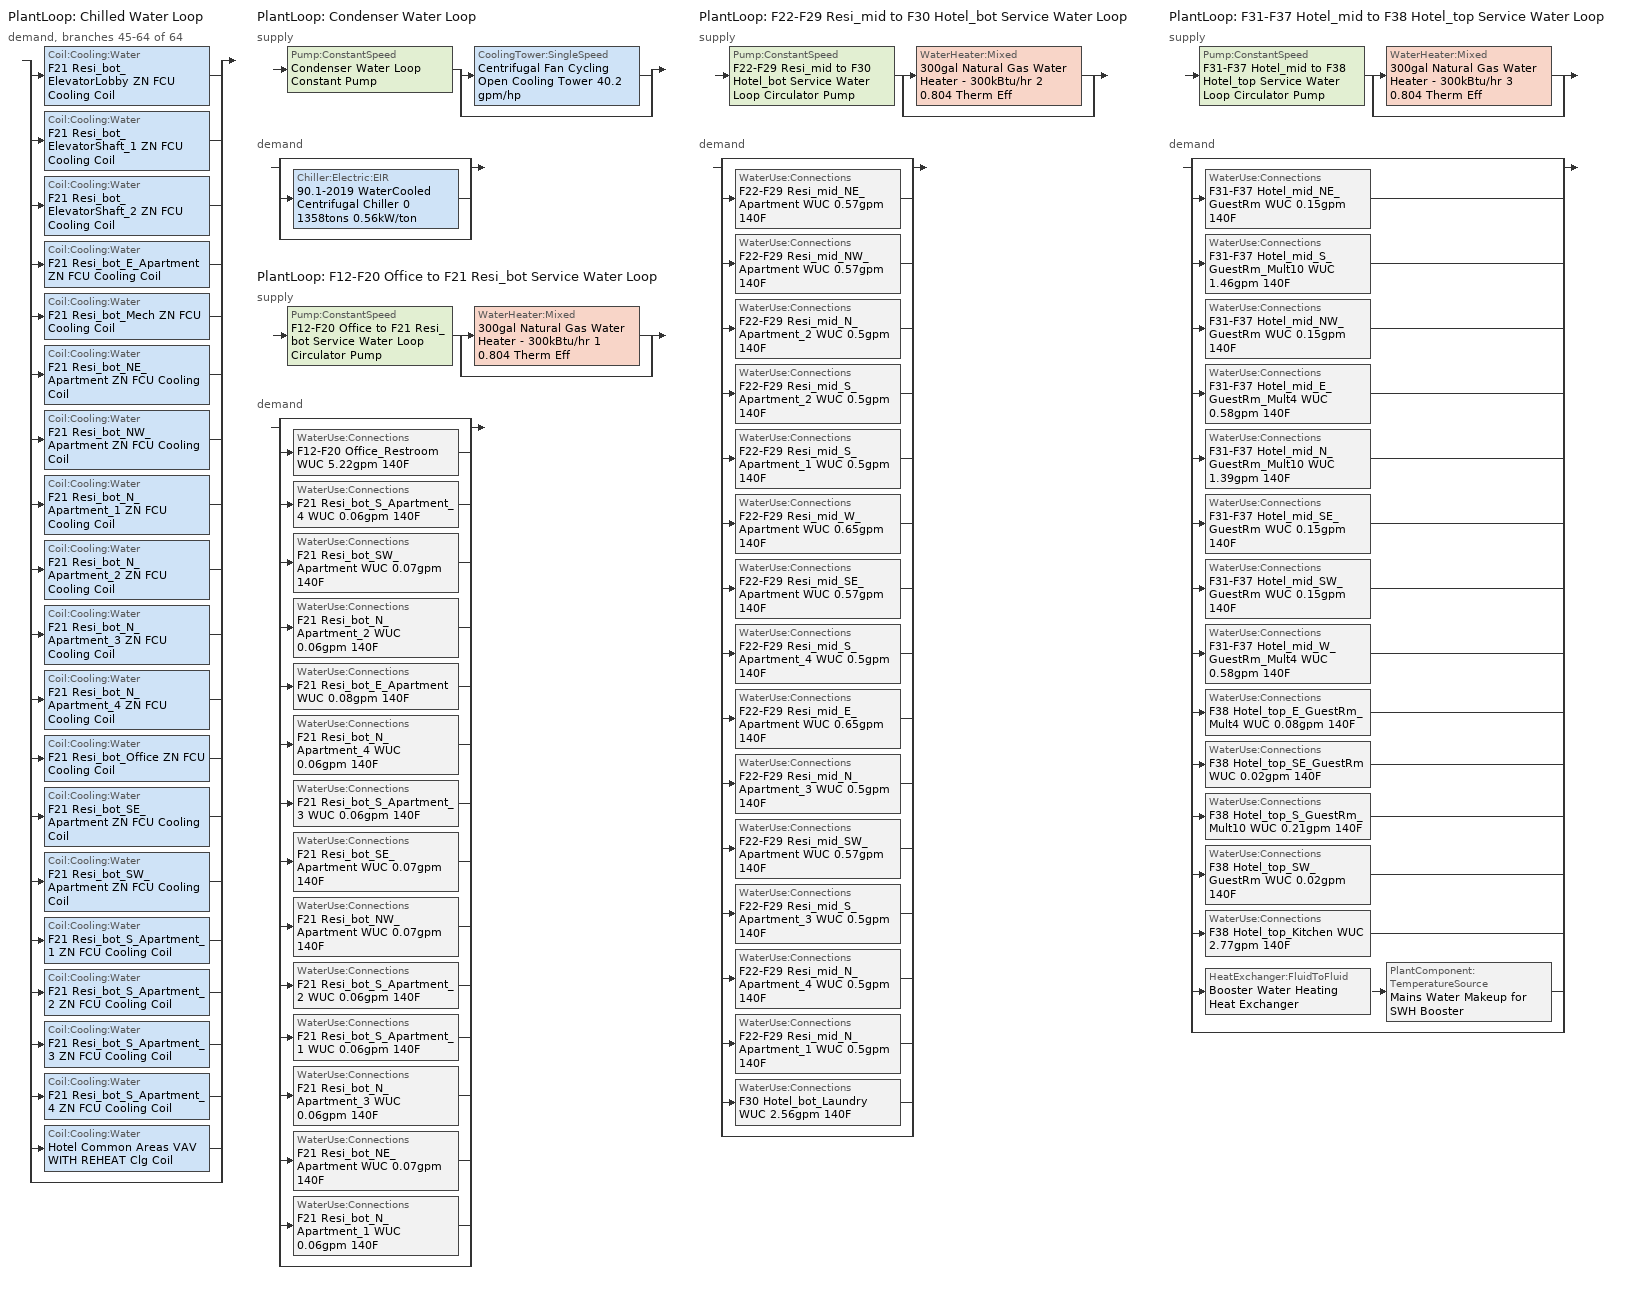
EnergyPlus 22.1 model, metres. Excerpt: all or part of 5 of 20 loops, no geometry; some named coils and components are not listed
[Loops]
PlantLoop 'Chilled Water Loop'
 demand, branches 45-64 of 64: split
  | Coil:Cooling:Water 'F21 Resi_bot_ElevatorLobby ZN FCU Cooling Coil'
  | Coil:Cooling:Water 'F21 Resi_bot_ElevatorShaft_1 ZN FCU Cooling Coil'
  | Coil:Cooling:Water 'F21 Resi_bot_ElevatorShaft_2 ZN FCU Cooling Coil'
  | Coil:Cooling:Water 'F21 Resi_bot_E_Apartment ZN FCU Cooling Coil'
  | Coil:Cooling:Water 'F21 Resi_bot_Mech ZN FCU Cooling Coil'
  | Coil:Cooling:Water 'F21 Resi_bot_NE_Apartment ZN FCU Cooling Coil'
  | Coil:Cooling:Water 'F21 Resi_bot_NW_Apartment ZN FCU Cooling Coil'
  | Coil:Cooling:Water 'F21 Resi_bot_N_Apartment_1 ZN FCU Cooling Coil'
  | Coil:Cooling:Water 'F21 Resi_bot_N_Apartment_2 ZN FCU Cooling Coil'
  | Coil:Cooling:Water 'F21 Resi_bot_N_Apartment_3 ZN FCU Cooling Coil'
  | Coil:Cooling:Water 'F21 Resi_bot_N_Apartment_4 ZN FCU Cooling Coil'
  | Coil:Cooling:Water 'F21 Resi_bot_Office ZN FCU Cooling Coil'
  | Coil:Cooling:Water 'F21 Resi_bot_SE_Apartment ZN FCU Cooling Coil'
  | Coil:Cooling:Water 'F21 Resi_bot_SW_Apartment ZN FCU Cooling Coil'
  | Coil:Cooling:Water 'F21 Resi_bot_S_Apartment_1 ZN FCU Cooling Coil'
  | Coil:Cooling:Water 'F21 Resi_bot_S_Apartment_2 ZN FCU Cooling Coil'
  | Coil:Cooling:Water 'F21 Resi_bot_S_Apartment_3 ZN FCU Cooling Coil'
  | Coil:Cooling:Water 'F21 Resi_bot_S_Apartment_4 ZN FCU Cooling Coil'
  | Coil:Cooling:Water 'Hotel Common Areas VAV WITH REHEAT Clg Coil'
  | bypass
PlantLoop 'Condenser Water Loop'
 supply: Pump:ConstantSpeed 'Condenser Water Loop Constant Pump' > split
  | CoolingTower:SingleSpeed 'Centrifugal Fan Cycling Open Cooling Tower 40.2 gpm/hp'
  | bypass
 demand: split
  | bypass
  | Chiller:Electric:EIR '90.1-2019 WaterCooled  Centrifugal Chiller 0 1358tons 0.56kW/ton'
  | bypass
PlantLoop 'F12-F20 Office to F21 Resi_bot Service Water Loop'
 supply: Pump:ConstantSpeed 'F12-F20 Office to F21 Resi_bot Service Water Loop Circulator Pump' > split
  | WaterHeater:Mixed '300gal Natural Gas Water Heater - 300kBtu/hr 1 0.804 Therm Eff'
  | bypass
 demand: split
  | bypass
  | WaterUse:Connections 'F12-F20 Office_Restroom WUC 5.22gpm 140F'
  | WaterUse:Connections 'F21 Resi_bot_S_Apartment_4 WUC 0.06gpm 140F'
  | WaterUse:Connections 'F21 Resi_bot_SW_Apartment WUC 0.07gpm 140F'
  | WaterUse:Connections 'F21 Resi_bot_N_Apartment_2 WUC 0.06gpm 140F'
  | WaterUse:Connections 'F21 Resi_bot_E_Apartment WUC 0.08gpm 140F'
  | WaterUse:Connections 'F21 Resi_bot_N_Apartment_4 WUC 0.06gpm 140F'
  | WaterUse:Connections 'F21 Resi_bot_S_Apartment_3 WUC 0.06gpm 140F'
  | WaterUse:Connections 'F21 Resi_bot_SE_Apartment WUC 0.07gpm 140F'
  | WaterUse:Connections 'F21 Resi_bot_NW_Apartment WUC 0.07gpm 140F'
  | WaterUse:Connections 'F21 Resi_bot_S_Apartment_2 WUC 0.06gpm 140F'
  | WaterUse:Connections 'F21 Resi_bot_S_Apartment_1 WUC 0.06gpm 140F'
  | WaterUse:Connections 'F21 Resi_bot_N_Apartment_3 WUC 0.06gpm 140F'
  | WaterUse:Connections 'F21 Resi_bot_NE_Apartment WUC 0.07gpm 140F'
  | WaterUse:Connections 'F21 Resi_bot_N_Apartment_1 WUC 0.06gpm 140F'
  | bypass
PlantLoop 'F22-F29 Resi_mid to F30 Hotel_bot Service Water Loop'
 supply: Pump:ConstantSpeed 'F22-F29 Resi_mid to F30 Hotel_bot Service Water Loop Circulator Pump' > split
  | WaterHeater:Mixed '300gal Natural Gas Water Heater - 300kBtu/hr 2 0.804 Therm Eff'
  | bypass
 demand: split
  | bypass
  | WaterUse:Connections 'F22-F29 Resi_mid_NE_Apartment WUC 0.57gpm 140F'
  | WaterUse:Connections 'F22-F29 Resi_mid_NW_Apartment WUC 0.57gpm 140F'
  | WaterUse:Connections 'F22-F29 Resi_mid_N_Apartment_2 WUC 0.5gpm 140F'
  | WaterUse:Connections 'F22-F29 Resi_mid_S_Apartment_2 WUC 0.5gpm 140F'
  | WaterUse:Connections 'F22-F29 Resi_mid_S_Apartment_1 WUC 0.5gpm 140F'
  | WaterUse:Connections 'F22-F29 Resi_mid_W_Apartment WUC 0.65gpm 140F'
  | WaterUse:Connections 'F22-F29 Resi_mid_SE_Apartment WUC 0.57gpm 140F'
  | WaterUse:Connections 'F22-F29 Resi_mid_S_Apartment_4 WUC 0.5gpm 140F'
  | WaterUse:Connections 'F22-F29 Resi_mid_E_Apartment WUC 0.65gpm 140F'
  | WaterUse:Connections 'F22-F29 Resi_mid_N_Apartment_3 WUC 0.5gpm 140F'
  | WaterUse:Connections 'F22-F29 Resi_mid_SW_Apartment WUC 0.57gpm 140F'
  | WaterUse:Connections 'F22-F29 Resi_mid_S_Apartment_3 WUC 0.5gpm 140F'
  | WaterUse:Connections 'F22-F29 Resi_mid_N_Apartment_4 WUC 0.5gpm 140F'
  | WaterUse:Connections 'F22-F29 Resi_mid_N_Apartment_1 WUC 0.5gpm 140F'
  | WaterUse:Connections 'F30 Hotel_bot_Laundry WUC 2.56gpm 140F'
  | bypass
PlantLoop 'F31-F37 Hotel_mid to F38 Hotel_top Service Water Loop'
 supply: Pump:ConstantSpeed 'F31-F37 Hotel_mid to F38 Hotel_top Service Water Loop Circulator Pump' > split
  | WaterHeater:Mixed '300gal Natural Gas Water Heater - 300kBtu/hr 3 0.804 Therm Eff'
  | bypass
 demand: split
  | bypass
  | WaterUse:Connections 'F31-F37 Hotel_mid_NE_GuestRm WUC 0.15gpm 140F'
  | WaterUse:Connections 'F31-F37 Hotel_mid_S_GuestRm_Mult10 WUC 1.46gpm 140F'
  | WaterUse:Connections 'F31-F37 Hotel_mid_NW_GuestRm WUC 0.15gpm 140F'
  | WaterUse:Connections 'F31-F37 Hotel_mid_E_GuestRm_Mult4 WUC 0.58gpm 140F'
  | WaterUse:Connections 'F31-F37 Hotel_mid_N_GuestRm_Mult10 WUC 1.39gpm 140F'
  | WaterUse:Connections 'F31-F37 Hotel_mid_SE_GuestRm WUC 0.15gpm 140F'
  | WaterUse:Connections 'F31-F37 Hotel_mid_SW_GuestRm WUC 0.15gpm 140F'
  | WaterUse:Connections 'F31-F37 Hotel_mid_W_GuestRm_Mult4 WUC 0.58gpm 140F'
  | WaterUse:Connections 'F38 Hotel_top_E_GuestRm_Mult4 WUC 0.08gpm 140F'
  | WaterUse:Connections 'F38 Hotel_top_SE_GuestRm WUC 0.02gpm 140F'
  | WaterUse:Connections 'F38 Hotel_top_S_GuestRm_Mult10 WUC 0.21gpm 140F'
  | WaterUse:Connections 'F38 Hotel_top_SW_GuestRm WUC 0.02gpm 140F'
  | WaterUse:Connections 'F38 Hotel_top_Kitchen WUC 2.77gpm 140F'
  | HeatExchanger:FluidToFluid 'Booster Water Heating Heat Exchanger' > PlantComponent:TemperatureSource 'Mains Water Makeup for SWH Booster'
  | bypass
[Fan:OnOff] Availability Schedule=Always On Discrete; Pressure Rise {Pa}=270.9; Maximum Flow Rate {m3/s}=Autosize; Motor In Airstream Fraction=1
Name | Fan Total Efficiency | Motor Efficiency | Fan Power Ratio Function of Speed Ratio Curve | Fan Efficiency Ratio Function of Speed Ratio Curve
F21 Resi_bot_ElevatorLobby ZN Fan Coil fan | 0.455889 | 0.828889 | Fan On Off Power Curve 35 | Fan On Off Efficiency Curve 35
F21 Resi_bot_ElevatorShaft_1 ZN Fan Coil fan | 0.4675 | 0.85 | Fan On Off Power Curve 36 | Fan On Off Efficiency Curve 36
F21 Resi_bot_ElevatorShaft_2 ZN Fan Coil fan | 0.4675 | 0.85 | Fan On Off Power Curve 37 | Fan On Off Efficiency Curve 37
F21 Resi_bot_E_Apartment ZN Fan Coil fan | 0.455889 | 0.828889 | Fan On Off Power Curve 38 | Fan On Off Efficiency Curve 38
F21 Resi_bot_Mech ZN Fan Coil fan | 0.455889 | 0.828889 | Fan On Off Power Curve 39 | Fan On Off Efficiency Curve 39
F21 Resi_bot_NE_Apartment ZN Fan Coil fan | 0.455889 | 0.828889 | Fan On Off Power Curve 40 | Fan On Off Efficiency Curve 40
F21 Resi_bot_NW_Apartment ZN Fan Coil fan | 0.455889 | 0.828889 | Fan On Off Power Curve 41 | Fan On Off Efficiency Curve 41
F21 Resi_bot_N_Apartment_1 ZN Fan Coil fan | 0.455889 | 0.828889 | Fan On Off Power Curve 42 | Fan On Off Efficiency Curve 42
F21 Resi_bot_N_Apartment_2 ZN Fan Coil fan | 0.455889 | 0.828889 | Fan On Off Power Curve 43 | Fan On Off Efficiency Curve 43
F21 Resi_bot_N_Apartment_3 ZN Fan Coil fan | 0.455889 | 0.828889 | Fan On Off Power Curve 44 | Fan On Off Efficiency Curve 44
F21 Resi_bot_N_Apartment_4 ZN Fan Coil fan | 0.455889 | 0.828889 | Fan On Off Power Curve 45 | Fan On Off Efficiency Curve 45
F21 Resi_bot_Office ZN Fan Coil fan | 0.455889 | 0.828889 | Fan On Off Power Curve 46 | Fan On Off Efficiency Curve 46
F21 Resi_bot_SE_Apartment ZN Fan Coil fan | 0.455889 | 0.828889 | Fan On Off Power Curve 47 | Fan On Off Efficiency Curve 47
F21 Resi_bot_SW_Apartment ZN Fan Coil fan | 0.455889 | 0.828889 | Fan On Off Power Curve 48 | Fan On Off Efficiency Curve 48
F21 Resi_bot_S_Apartment_1 ZN Fan Coil fan | 0.455889 | 0.828889 | Fan On Off Power Curve 49 | Fan On Off Efficiency Curve 49
F21 Resi_bot_S_Apartment_2 ZN Fan Coil fan | 0.455889 | 0.828889 | Fan On Off Power Curve 50 | Fan On Off Efficiency Curve 50
F21 Resi_bot_S_Apartment_3 ZN Fan Coil fan | 0.455889 | 0.828889 | Fan On Off Power Curve 51 | Fan On Off Efficiency Curve 51
F21 Resi_bot_S_Apartment_4 ZN Fan Coil fan | 0.455889 | 0.828889 | Fan On Off Power Curve 52 | Fan On Off Efficiency Curve 52
[Coil:Cooling:Water] Availability Schedule=Always On Discrete; Design Water Flow Rate {m3/s}=Autosize; Design Air Flow Rate {m3/s}=Autosize; Design Inlet Water Temperature {C}=Autosize; Design Inlet Air Temperature {C}=Autosize; Design Outlet Air Temperature {C}=Autosize; Design Inlet Air Humidity Ratio {kgWater/kgDryAir}=Autosize; Design Outlet Air Humidity Ratio {kgWater/kgDryAir}=Autosize; Type of Analysis=SimpleAnalysis; Heat Exchanger Configuration=CrossFlow
F21 Resi_bot_ElevatorLobby ZN FCU Cooling Coil; F21 Resi_bot_ElevatorShaft_1 ZN FCU Cooling Coil; F21 Resi_bot_ElevatorShaft_2 ZN FCU Cooling Coil; F21 Resi_bot_E_Apartment ZN FCU Cooling Coil; F21 Resi_bot_Mech ZN FCU Cooling Coil; F21 Resi_bot_NE_Apartment ZN FCU Cooling Coil; F21 Resi_bot_NW_Apartment ZN FCU Cooling Coil; F21 Resi_bot_N_Apartment_1 ZN FCU Cooling Coil; F21 Resi_bot_N_Apartment_2 ZN FCU Cooling Coil; F21 Resi_bot_N_Apartment_3 ZN FCU Cooling Coil; F21 Resi_bot_N_Apartment_4 ZN FCU Cooling Coil; F21 Resi_bot_Office ZN FCU Cooling Coil; F21 Resi_bot_SE_Apartment ZN FCU Cooling Coil; F21 Resi_bot_SW_Apartment ZN FCU Cooling Coil; F21 Resi_bot_S_Apartment_1 ZN FCU Cooling Coil; F21 Resi_bot_S_Apartment_2 ZN FCU Cooling Coil; F21 Resi_bot_S_Apartment_3 ZN FCU Cooling Coil; F21 Resi_bot_S_Apartment_4 ZN FCU Cooling Coil
[ZoneHVAC:FourPipeFanCoil] Availability Schedule=Always On Discrete; Capacity Control Method=CyclingFan; Maximum Supply Air Flow Rate {m3/s}=Autosize; Maximum Outdoor Air Flow Rate {m3/s}=0; Maximum Cold Water Flow Rate {m3/s}=Autosize; Maximum Hot Water Flow Rate {m3/s}=Autosize; Minimum Supply Air Temperature in Cooling Mode {C}=Autosize; Maximum Supply Air Temperature in Heating Mode {C}=Autosize
Name | Supply Air Fan | Cooling Coil | Heating Coil
F21 Resi_bot_ElevatorLobby ZN FCU | F21 Resi_bot_ElevatorLobby ZN Fan Coil fan | F21 Resi_bot_ElevatorLobby ZN FCU Cooling Coil | F21 Resi_bot_ElevatorLobby ZN FCU Heating Coil
F21 Resi_bot_ElevatorShaft_1 ZN FCU | F21 Resi_bot_ElevatorShaft_1 ZN Fan Coil fan | F21 Resi_bot_ElevatorShaft_1 ZN FCU Cooling Coil | F21 Resi_bot_ElevatorShaft_1 ZN FCU Heating Coil
F21 Resi_bot_ElevatorShaft_2 ZN FCU | F21 Resi_bot_ElevatorShaft_2 ZN Fan Coil fan | F21 Resi_bot_ElevatorShaft_2 ZN FCU Cooling Coil | F21 Resi_bot_ElevatorShaft_2 ZN FCU Heating Coil
F21 Resi_bot_E_Apartment ZN FCU | F21 Resi_bot_E_Apartment ZN Fan Coil fan | F21 Resi_bot_E_Apartment ZN FCU Cooling Coil | F21 Resi_bot_E_Apartment ZN FCU Heating Coil
F21 Resi_bot_Mech ZN FCU | F21 Resi_bot_Mech ZN Fan Coil fan | F21 Resi_bot_Mech ZN FCU Cooling Coil | F21 Resi_bot_Mech ZN FCU Heating Coil
F21 Resi_bot_NE_Apartment ZN FCU | F21 Resi_bot_NE_Apartment ZN Fan Coil fan | F21 Resi_bot_NE_Apartment ZN FCU Cooling Coil | F21 Resi_bot_NE_Apartment ZN FCU Heating Coil
F21 Resi_bot_NW_Apartment ZN FCU | F21 Resi_bot_NW_Apartment ZN Fan Coil fan | F21 Resi_bot_NW_Apartment ZN FCU Cooling Coil | F21 Resi_bot_NW_Apartment ZN FCU Heating Coil
F21 Resi_bot_N_Apartment_1 ZN FCU | F21 Resi_bot_N_Apartment_1 ZN Fan Coil fan | F21 Resi_bot_N_Apartment_1 ZN FCU Cooling Coil | F21 Resi_bot_N_Apartment_1 ZN FCU Heating Coil
F21 Resi_bot_N_Apartment_2 ZN FCU | F21 Resi_bot_N_Apartment_2 ZN Fan Coil fan | F21 Resi_bot_N_Apartment_2 ZN FCU Cooling Coil | F21 Resi_bot_N_Apartment_2 ZN FCU Heating Coil
F21 Resi_bot_N_Apartment_3 ZN FCU | F21 Resi_bot_N_Apartment_3 ZN Fan Coil fan | F21 Resi_bot_N_Apartment_3 ZN FCU Cooling Coil | F21 Resi_bot_N_Apartment_3 ZN FCU Heating Coil
F21 Resi_bot_N_Apartment_4 ZN FCU | F21 Resi_bot_N_Apartment_4 ZN Fan Coil fan | F21 Resi_bot_N_Apartment_4 ZN FCU Cooling Coil | F21 Resi_bot_N_Apartment_4 ZN FCU Heating Coil
F21 Resi_bot_Office ZN FCU | F21 Resi_bot_Office ZN Fan Coil fan | F21 Resi_bot_Office ZN FCU Cooling Coil | F21 Resi_bot_Office ZN FCU Heating Coil
F21 Resi_bot_SE_Apartment ZN FCU | F21 Resi_bot_SE_Apartment ZN Fan Coil fan | F21 Resi_bot_SE_Apartment ZN FCU Cooling Coil | F21 Resi_bot_SE_Apartment ZN FCU Heating Coil
F21 Resi_bot_SW_Apartment ZN FCU | F21 Resi_bot_SW_Apartment ZN Fan Coil fan | F21 Resi_bot_SW_Apartment ZN FCU Cooling Coil | F21 Resi_bot_SW_Apartment ZN FCU Heating Coil
F21 Resi_bot_S_Apartment_1 ZN FCU | F21 Resi_bot_S_Apartment_1 ZN Fan Coil fan | F21 Resi_bot_S_Apartment_1 ZN FCU Cooling Coil | F21 Resi_bot_S_Apartment_1 ZN FCU Heating Coil
F21 Resi_bot_S_Apartment_2 ZN FCU | F21 Resi_bot_S_Apartment_2 ZN Fan Coil fan | F21 Resi_bot_S_Apartment_2 ZN FCU Cooling Coil | F21 Resi_bot_S_Apartment_2 ZN FCU Heating Coil
F21 Resi_bot_S_Apartment_3 ZN FCU | F21 Resi_bot_S_Apartment_3 ZN Fan Coil fan | F21 Resi_bot_S_Apartment_3 ZN FCU Cooling Coil | F21 Resi_bot_S_Apartment_3 ZN FCU Heating Coil
F21 Resi_bot_S_Apartment_4 ZN FCU | F21 Resi_bot_S_Apartment_4 ZN Fan Coil fan | F21 Resi_bot_S_Apartment_4 ZN FCU Cooling Coil | F21 Resi_bot_S_Apartment_4 ZN FCU Heating Coil
[SetpointManager:Scheduled] Control Variable=Temperature; Schedule=Service Water Loop Temp - 140F
Name | Setpoint Node or NodeList
Service hot water setpoint manager 1 | F12-F20 Office to F21 Resi_bot Service Water Loop Supply Outlet Node
Service hot water setpoint manager 2 | F22-F29 Resi_mid to F30 Hotel_bot Service Water Loop Supply Outlet Node
Service hot water setpoint manager 3 | F31-F37 Hotel_mid to F38 Hotel_top Service Water Loop Supply Outlet Node
[PlantLoop] Fluid Type=Water; Maximum Loop Flow Rate {m3/s}=Autosize; Minimum Loop Flow Rate {m3/s}=0; Plant Loop Volume {m3}=Autocalculate; Load Distribution Scheme=Optimal; Plant Loop Demand Calculation Scheme=SingleSetpoint; Common Pipe Simulation=None
Name | Plant Equipment Operation Scheme | Maximum Loop Temperature {C} | Minimum Loop Temperature {C}
Condenser Water Loop | Condenser Water Loop Operation Schemes | 80 | 5
F12-F20 Office to F21 Resi_bot Service Water Loop | F12-F20 Office to F21 Resi_bot Service Water Loop Operation Schemes | 60 | 10
F22-F29 Resi_mid to F30 Hotel_bot Service Water Loop | F22-F29 Resi_mid to F30 Hotel_bot Service Water Loop Operation Schemes | 60 | 10
F31-F37 Hotel_mid to F38 Hotel_top Service Water Loop | F31-F37 Hotel_mid to F38 Hotel_top Service Water Loop Operation Schemes | 60 | 10
[Sizing:Plant]
Name | Loop Type | Design Loop Exit Temperature {C} | Loop Design Temperature Difference {deltaC} | Sizing Option | Zone Timesteps in Averaging Window | Coincident Sizing Factor Mode
Condenser Water Loop | Condenser | 29.4444 | 5.55556 | Coincident | 6 | GlobalCoolingSizingFactor
F12-F20 Office to F21 Resi_bot Service Water Loop; F22-F29 Resi_mid to F30 Hotel_bot Service Water Loop; F31-F37 Hotel_mid to F38 Hotel_top Service Water Loop | Heating | 60 | 5 | NonCoincident | 1 | None
[Pump:ConstantSpeed] Design Flow Rate {m3/s}=Autosize; Design Power Consumption {W}=Autosize; Fraction of Motor Inefficiencies to Fluid Stream=0; Pump Control Type=Intermittent; Design Power Sizing Method=PowerPerFlowPerPressure; Design Electric Power per Unit Flow Rate {W/(m3/s)}=348701.1; Design Shaft Power per Unit Flow Rate per Unit Head {W-s/m3-Pa}=1.28205
Name | Design Pump Head {Pa} | Motor Efficiency
Condenser Water Loop Constant Pump | 148557 | 0.964494
F12-F20 Office to F21 Resi_bot Service Water Loop Circulator Pump; F22-F29 Resi_mid to F30 Hotel_bot Service Water Loop Circulator Pump | 29891 | 0.865
F31-F37 Hotel_mid to F38 Hotel_top Service Water Loop Circulator Pump | 29891 | 0.874515
[WaterHeater:Mixed] Tank Volume {m3}=1.13562; Setpoint Temperature Schedule=Service Water Loop Temp - 140F; Deadband Temperature Difference {deltaC}=2; Maximum Temperature Limit {C}=60; Heater Control Type=Cycle; Heater Maximum Capacity {W}=87921.3; Heater Ignition Minimum Flow Rate {m3/s}=0; Heater Ignition Delay {s}=0; Heater Fuel Type=NaturalGas; Heater Thermal Efficiency=0.803984; Off Cycle Parasitic Fuel Consumption Rate {W}=8146.58; Off Cycle Parasitic Fuel Type=NaturalGas; Off Cycle Parasitic Heat Fraction to Tank=0; On Cycle Parasitic Fuel Consumption Rate {W}=8146.58; On Cycle Parasitic Fuel Type=NaturalGas; On Cycle Parasitic Heat Fraction to Tank=0; Ambient Temperature Indicator=Schedule; Ambient Temperature Schedule=Water Heater Ambient Temp Schedule 71.6F; Off Cycle Loss Coefficient to Ambient Temperature {W/K}=11.2595; Off Cycle Loss Fraction to Zone=1; On Cycle Loss Coefficient to Ambient Temperature {W/K}=11.2595; On Cycle Loss Fraction to Zone=1; Use Side Effectiveness=1; Source Side Effectiveness=1; Use Side Design Flow Rate {m3/s}=Autosize; Source Side Design Flow Rate {m3/s}=Autosize; Indirect Water Heating Recovery Time {hr}=1.5; Source Side Flow Control Mode=IndirectHeatPrimarySetpoint
300gal Natural Gas Water Heater - 300kBtu/hr 1 0.804 Therm Eff; 300gal Natural Gas Water Heater - 300kBtu/hr 2 0.804 Therm Eff; 300gal Natural Gas Water Heater - 300kBtu/hr 3 0.804 Therm Eff
[WaterHeater:Sizing] Design Mode=PeakDraw; Time Storage Can Meet Peak Draw {hr}=0.538503; Time for Tank Recovery {hr}=0; Nominal Tank Volume for Autosizing Plant Connections {m3}=1
300gal Natural Gas Water Heater - 300kBtu/hr 1 0.804 Therm Eff; 300gal Natural Gas Water Heater - 300kBtu/hr 2 0.804 Therm Eff; 300gal Natural Gas Water Heater - 300kBtu/hr 3 0.804 Therm Eff
[WaterUse:Connections] Drain Water Heat Exchanger Type=None; Drain Water Heat Exchanger Destination=Plant
Name | Water Use Equipment Name 1
F12-F20 Office_Restroom WUC 5.22gpm 140F | F12-F20 Office_Restroom Service Water Use 5.22gpm 140F
F21 Resi_bot_S_Apartment_4 WUC 0.06gpm 140F | F21 Resi_bot_S_Apartment_4 Service Water Use 0.06gpm 140F
F21 Resi_bot_SW_Apartment WUC 0.07gpm 140F | F21 Resi_bot_SW_Apartment Service Water Use 0.07gpm 140F
F21 Resi_bot_N_Apartment_2 WUC 0.06gpm 140F | F21 Resi_bot_N_Apartment_2 Service Water Use 0.06gpm 140F
F21 Resi_bot_E_Apartment WUC 0.08gpm 140F | F21 Resi_bot_E_Apartment Service Water Use 0.08gpm 140F
F21 Resi_bot_N_Apartment_4 WUC 0.06gpm 140F | F21 Resi_bot_N_Apartment_4 Service Water Use 0.06gpm 140F
F21 Resi_bot_S_Apartment_3 WUC 0.06gpm 140F | F21 Resi_bot_S_Apartment_3 Service Water Use 0.06gpm 140F
F21 Resi_bot_SE_Apartment WUC 0.07gpm 140F | F21 Resi_bot_SE_Apartment Service Water Use 0.07gpm 140F
F21 Resi_bot_NW_Apartment WUC 0.07gpm 140F | F21 Resi_bot_NW_Apartment Service Water Use 0.07gpm 140F
F21 Resi_bot_S_Apartment_2 WUC 0.06gpm 140F | F21 Resi_bot_S_Apartment_2 Service Water Use 0.06gpm 140F
F21 Resi_bot_S_Apartment_1 WUC 0.06gpm 140F | F21 Resi_bot_S_Apartment_1 Service Water Use 0.06gpm 140F
F21 Resi_bot_N_Apartment_3 WUC 0.06gpm 140F | F21 Resi_bot_N_Apartment_3 Service Water Use 0.06gpm 140F
F21 Resi_bot_NE_Apartment WUC 0.07gpm 140F | F21 Resi_bot_NE_Apartment Service Water Use 0.07gpm 140F
F21 Resi_bot_N_Apartment_1 WUC 0.06gpm 140F | F21 Resi_bot_N_Apartment_1 Service Water Use 0.06gpm 140F
F22-F29 Resi_mid_NE_Apartment WUC 0.57gpm 140F | F22-F29 Resi_mid_NE_Apartment Service Water Use 0.57gpm 140F
F22-F29 Resi_mid_NW_Apartment WUC 0.57gpm 140F | F22-F29 Resi_mid_NW_Apartment Service Water Use 0.57gpm 140F
F22-F29 Resi_mid_N_Apartment_2 WUC 0.5gpm 140F | F22-F29 Resi_mid_N_Apartment_2 Service Water Use 0.5gpm 140F
F22-F29 Resi_mid_S_Apartment_2 WUC 0.5gpm 140F | F22-F29 Resi_mid_S_Apartment_2 Service Water Use 0.5gpm 140F
F22-F29 Resi_mid_S_Apartment_1 WUC 0.5gpm 140F | F22-F29 Resi_mid_S_Apartment_1 Service Water Use 0.5gpm 140F
F22-F29 Resi_mid_W_Apartment WUC 0.65gpm 140F | F22-F29 Resi_mid_W_Apartment Service Water Use 0.65gpm 140F
F22-F29 Resi_mid_SE_Apartment WUC 0.57gpm 140F | F22-F29 Resi_mid_SE_Apartment Service Water Use 0.57gpm 140F
F22-F29 Resi_mid_S_Apartment_4 WUC 0.5gpm 140F | F22-F29 Resi_mid_S_Apartment_4 Service Water Use 0.5gpm 140F
F22-F29 Resi_mid_E_Apartment WUC 0.65gpm 140F | F22-F29 Resi_mid_E_Apartment Service Water Use 0.65gpm 140F
F22-F29 Resi_mid_N_Apartment_3 WUC 0.5gpm 140F | F22-F29 Resi_mid_N_Apartment_3 Service Water Use 0.5gpm 140F
F22-F29 Resi_mid_SW_Apartment WUC 0.57gpm 140F | F22-F29 Resi_mid_SW_Apartment Service Water Use 0.57gpm 140F
F22-F29 Resi_mid_S_Apartment_3 WUC 0.5gpm 140F | F22-F29 Resi_mid_S_Apartment_3 Service Water Use 0.5gpm 140F
F22-F29 Resi_mid_N_Apartment_4 WUC 0.5gpm 140F | F22-F29 Resi_mid_N_Apartment_4 Service Water Use 0.5gpm 140F
F22-F29 Resi_mid_N_Apartment_1 WUC 0.5gpm 140F | F22-F29 Resi_mid_N_Apartment_1 Service Water Use 0.5gpm 140F
F30 Hotel_bot_Laundry WUC 2.56gpm 140F | F30 Hotel_bot_Laundry Service Water Use 2.56gpm 140F
F31-F37 Hotel_mid_NE_GuestRm WUC 0.15gpm 140F | F31-F37 Hotel_mid_NE_GuestRm Service Water Use 0.15gpm 140F
F31-F37 Hotel_mid_S_GuestRm_Mult10 WUC 1.46gpm 140F | F31-F37 Hotel_mid_S_GuestRm_Mult10 Service Water Use 1.46gpm 140F
F31-F37 Hotel_mid_NW_GuestRm WUC 0.15gpm 140F | F31-F37 Hotel_mid_NW_GuestRm Service Water Use 0.15gpm 140F
F31-F37 Hotel_mid_E_GuestRm_Mult4 WUC 0.58gpm 140F | F31-F37 Hotel_mid_E_GuestRm_Mult4 Service Water Use 0.58gpm 140F
F31-F37 Hotel_mid_N_GuestRm_Mult10 WUC 1.39gpm 140F | F31-F37 Hotel_mid_N_GuestRm_Mult10 Service Water Use 1.39gpm 140F
F31-F37 Hotel_mid_SE_GuestRm WUC 0.15gpm 140F | F31-F37 Hotel_mid_SE_GuestRm Service Water Use 0.15gpm 140F
F31-F37 Hotel_mid_SW_GuestRm WUC 0.15gpm 140F | F31-F37 Hotel_mid_SW_GuestRm Service Water Use 0.15gpm 140F
F31-F37 Hotel_mid_W_GuestRm_Mult4 WUC 0.58gpm 140F | F31-F37 Hotel_mid_W_GuestRm_Mult4 Service Water Use 0.58gpm 140F
F38 Hotel_top_E_GuestRm_Mult4 WUC 0.08gpm 140F | F38 Hotel_top_E_GuestRm_Mult4 Service Water Use 0.08gpm 140F
F38 Hotel_top_SE_GuestRm WUC 0.02gpm 140F | F38 Hotel_top_SE_GuestRm Service Water Use 0.02gpm 140F
F38 Hotel_top_S_GuestRm_Mult10 WUC 0.21gpm 140F | F38 Hotel_top_S_GuestRm_Mult10 Service Water Use 0.21gpm 140F
F38 Hotel_top_SW_GuestRm WUC 0.02gpm 140F | F38 Hotel_top_SW_GuestRm Service Water Use 0.02gpm 140F
F38 Hotel_top_Kitchen WUC 2.77gpm 140F | F38 Hotel_top_Kitchen Service Water Use 2.77gpm 140F
[WaterUse:Equipment] Target Temperature Schedule=Mixed Water At Faucet Temp - 140F; Sensible Fraction Schedule=Fraction Sensible - 0.2; Latent Fraction Schedule=Fraction Latent - 0.05
Name | Peak Flow Rate {m3/s} | Flow Rate Fraction Schedule
F12-F20 Office_Restroom Service Water Use 5.22gpm 140F | 0.000329331 | OfficeLarge BLDG_SWH_SCH
F21 Resi_bot_S_Apartment_4 Service Water Use 0.06gpm 140F; F21 Resi_bot_S_Apartment_2 Service Water Use 0.06gpm 140F | 3.91886e-06 | ApartmentHighRise APT_DHW_SCH
F21 Resi_bot_SW_Apartment Service Water Use 0.07gpm 140F | 4.45803e-06 | ApartmentHighRise APT_DHW_SCH
F21 Resi_bot_N_Apartment_2 Service Water Use 0.06gpm 140F | 3.9188e-06 | ApartmentHighRise APT_DHW_SCH
F21 Resi_bot_E_Apartment Service Water Use 0.08gpm 140F | 5.14602e-06 | ApartmentHighRise APT_DHW_SCH
F21 Resi_bot_N_Apartment_4 Service Water Use 0.06gpm 140F | 3.91888e-06 | ApartmentHighRise APT_DHW_SCH
F21 Resi_bot_S_Apartment_3 Service Water Use 0.06gpm 140F; F21 Resi_bot_S_Apartment_1 Service Water Use 0.06gpm 140F; F21 Resi_bot_N_Apartment_3 Service Water Use 0.06gpm 140F | 3.91891e-06 | ApartmentHighRise APT_DHW_SCH
F21 Resi_bot_SE_Apartment Service Water Use 0.07gpm 140F | 4.45838e-06 | ApartmentHighRise APT_DHW_SCH
F21 Resi_bot_NW_Apartment Service Water Use 0.07gpm 140F | 4.458e-06 | ApartmentHighRise APT_DHW_SCH
F21 Resi_bot_NE_Apartment Service Water Use 0.07gpm 140F | 4.45835e-06 | ApartmentHighRise APT_DHW_SCH
F21 Resi_bot_N_Apartment_1 Service Water Use 0.06gpm 140F | 3.91883e-06 | ApartmentHighRise APT_DHW_SCH
F22-F29 Resi_mid_NE_Apartment Service Water Use 0.57gpm 140F | 3.56668e-05 | ApartmentHighRise APT_DHW_SCH
F22-F29 Resi_mid_NW_Apartment Service Water Use 0.57gpm 140F | 3.5664e-05 | ApartmentHighRise APT_DHW_SCH
F22-F29 Resi_mid_N_Apartment_2 Service Water Use 0.5gpm 140F | 3.13504e-05 | ApartmentHighRise APT_DHW_SCH
F22-F29 Resi_mid_S_Apartment_2 Service Water Use 0.5gpm 140F; F22-F29 Resi_mid_S_Apartment_4 Service Water Use 0.5gpm 140F | 3.13509e-05 | ApartmentHighRise APT_DHW_SCH
F22-F29 Resi_mid_S_Apartment_1 Service Water Use 0.5gpm 140F; F22-F29 Resi_mid_S_Apartment_3 Service Water Use 0.5gpm 140F | 3.13513e-05 | ApartmentHighRise APT_DHW_SCH
F22-F29 Resi_mid_W_Apartment Service Water Use 0.65gpm 140F; F22-F29 Resi_mid_E_Apartment Service Water Use 0.65gpm 140F | 4.11682e-05 | ApartmentHighRise APT_DHW_SCH
F22-F29 Resi_mid_SE_Apartment Service Water Use 0.57gpm 140F | 3.5667e-05 | ApartmentHighRise APT_DHW_SCH
F22-F29 Resi_mid_N_Apartment_3 Service Water Use 0.5gpm 140F | 3.13512e-05 | ApartmentHighRise APT_DHW_SCH
F22-F29 Resi_mid_SW_Apartment Service Water Use 0.57gpm 140F | 3.56643e-05 | ApartmentHighRise APT_DHW_SCH
F22-F29 Resi_mid_N_Apartment_4 Service Water Use 0.5gpm 140F | 3.1351e-05 | ApartmentHighRise APT_DHW_SCH
F22-F29 Resi_mid_N_Apartment_1 Service Water Use 0.5gpm 140F | 3.13506e-05 | ApartmentHighRise APT_DHW_SCH
F30 Hotel_bot_Laundry Service Water Use 2.56gpm 140F | 0.000161725 | HotelLarge LaundryRoom_SWH_Sch_Post2004
F31-F37 Hotel_mid_NE_GuestRm Service Water Use 0.15gpm 140F; F31-F37 Hotel_mid_NW_GuestRm Service Water Use 0.15gpm 140F | 9.74566e-06 | HotelLarge GuestRoom_SWH_Sch
F31-F37 Hotel_mid_S_GuestRm_Mult10 Service Water Use 1.46gpm 140F | 9.20935e-05 | HotelLarge GuestRoom_SWH_Sch
F31-F37 Hotel_mid_E_GuestRm_Mult4 Service Water Use 0.58gpm 140F; F31-F37 Hotel_mid_W_GuestRm_Mult4 Service Water Use 0.58gpm 140F | 3.68025e-05 | HotelLarge GuestRoom_SWH_Sch
F31-F37 Hotel_mid_N_GuestRm_Mult10 Service Water Use 1.39gpm 140F | 8.73897e-05 | HotelLarge GuestRoom_SWH_Sch
F31-F37 Hotel_mid_SE_GuestRm Service Water Use 0.15gpm 140F; F31-F37 Hotel_mid_SW_GuestRm Service Water Use 0.15gpm 140F | 9.20033e-06 | HotelLarge GuestRoom_SWH_Sch
F38 Hotel_top_E_GuestRm_Mult4 Service Water Use 0.08gpm 140F | 5.2575e-06 | HotelLarge GuestRoom_SWH_Sch
F38 Hotel_top_SE_GuestRm Service Water Use 0.02gpm 140F; F38 Hotel_top_SW_GuestRm Service Water Use 0.02gpm 140F | 1.31433e-06 | HotelLarge GuestRoom_SWH_Sch
F38 Hotel_top_S_GuestRm_Mult10 Service Water Use 0.21gpm 140F | 1.31562e-05 | HotelLarge GuestRoom_SWH_Sch
F38 Hotel_top_Kitchen Service Water Use 2.77gpm 140F | 0.00017446 | HotelLarge BLDG_SWH_SCH
[PlantEquipmentOperationSchemes] Control Scheme Schedule Name 1=Always On Discrete
Name | Control Scheme Object Type 1 | Control Scheme Name 1
Condenser Water Loop Operation Schemes | PlantEquipmentOperation:CoolingLoad | Condenser Water Loop Cooling Operation Scheme
F12-F20 Office to F21 Resi_bot Service Water Loop Operation Schemes | PlantEquipmentOperation:HeatingLoad | F12-F20 Office to F21 Resi_bot Service Water Loop Heating Operation Scheme
F22-F29 Resi_mid to F30 Hotel_bot Service Water Loop Operation Schemes | PlantEquipmentOperation:HeatingLoad | F22-F29 Resi_mid to F30 Hotel_bot Service Water Loop Heating Operation Scheme
F31-F37 Hotel_mid to F38 Hotel_top Service Water Loop Operation Schemes | PlantEquipmentOperation:HeatingLoad | F31-F37 Hotel_mid to F38 Hotel_top Service Water Loop Heating Operation Scheme
[PlantEquipmentOperation:HeatingLoad] Load Range Lower Limit 1 {W}=0; Load Range Upper Limit 1 {W}=1000000000
Name | Range Equipment List Name 1
F12-F20 Office to F21 Resi_bot Service Water Loop Heating Operation Scheme | F12-F20 Office to F21 Resi_bot Service Water Loop Heating Equipment List
F22-F29 Resi_mid to F30 Hotel_bot Service Water Loop Heating Operation Scheme | F22-F29 Resi_mid to F30 Hotel_bot Service Water Loop Heating Equipment List
F31-F37 Hotel_mid to F38 Hotel_top Service Water Loop Heating Operation Scheme | F31-F37 Hotel_mid to F38 Hotel_top Service Water Loop Heating Equipment List
[PlantEquipmentList]
Condenser Water Loop Cooling Equipment List: CoolingTower:SingleSpeed, Centrifugal Fan Cycling Open Cooling Tower 40.2 gpm/hp
F12-F20 Office to F21 Resi_bot Service Water Loop Heating Equipment List: WaterHeater:Mixed, 300gal Natural Gas Water Heater - 300kBtu/hr 1 0.804 Therm Eff
F22-F29 Resi_mid to F30 Hotel_bot Service Water Loop Heating Equipment List: WaterHeater:Mixed, 300gal Natural Gas Water Heater - 300kBtu/hr 2 0.804 Therm Eff
F31-F37 Hotel_mid to F38 Hotel_top Service Water Loop Heating Equipment List: WaterHeater:Mixed, 300gal Natural Gas Water Heater - 300kBtu/hr 3 0.804 Therm Eff
[PlantEquipmentOperation:CoolingLoad]
Condenser Water Loop Cooling Operation Scheme: Load Range Lower Limit 1 {W}=0; Load Range Upper Limit 1 {W}=1000000000; Range Equipment List Name 1=Condenser Water Loop Cooling Equipment List
[CoolingTower:SingleSpeed]
Centrifugal Fan Cycling Open Cooling Tower 40.2 gpm/hp: Design Water Flow Rate {m3/s}=Autosize; Design Air Flow Rate {m3/s}=Autosize; Design Fan Power {W}=78363.4; Design U-Factor Times Area Value {W/K}=Autosize; Free Convection Regime Air Flow Rate {m3/s}=Autosize; Free Convection Regime Air Flow Rate Sizing Factor=0.1; Free Convection Regime U-Factor Times Area Value {W/K}=Autosize; Free Convection U-Factor Times Area Value Sizing Factor=0.1; Performance Input Method=UFactorTimesAreaAndDesignWaterFlowRate; Heat Rejection Capacity and Nominal Capacity Sizing Ratio=1.25; Free Convection Capacity {W}=0; Free Convection Nominal Capacity Sizing Factor=0.1; Design Inlet Air Dry-Bulb Temperature {C}=35; Design Inlet Air Wet-Bulb Temperature {C}=25.6; Design Approach Temperature {deltaC}=Autosize; Design Range Temperature {deltaC}=Autosize; Basin Heater Capacity {W/K}=0; Basin Heater Setpoint Temperature {C}=2; Evaporation Loss Mode=LossFactor; Evaporation Loss Factor {percent/K}=0.2; Drift Loss Percent {percent}=0.008; Blowdown Calculation Mode=ConcentrationRatio; Blowdown Concentration Ratio=3; Capacity Control=FanCycling; Number of Cells=2; Cell Control=MinimalCell; Cell Minimum  Water Flow Rate Fraction=0.33; Cell Maximum Water Flow Rate Fraction=2.5; Sizing Factor=1
[SetpointManager:FollowOutdoorAirTemperature]
Condenser Water Loop Setpoint Manager Follow OATwb with 8.2F Approach: Control Variable=Temperature; Reference Temperature Type=OutdoorAirWetBulb; Offset Temperature Difference {deltaC}=4.54444; Maximum Setpoint Temperature {C}=29.4444; Minimum Setpoint Temperature {C}=21.1111; Setpoint Node or NodeList=Condenser Water Loop Supply Outlet Node
[PlantComponent:TemperatureSource]
Mains Water Makeup for SWH Booster: Design Volume Flow Rate {m3/s}=Autosize; Temperature Specification Type=Scheduled; Source Temperature {C}=6.375; Source Temperature Schedule=Booster Water Makeup Temperature
[Schedule:Day:Interval]
ApartmentHighRise APT_DHW_SCH Default; ApartmentHighRise APT_DHW_SCH Summer Design Day; ApartmentHighRise APT_DHW_SCH Winter Design Day: No, 01:00, 0.08, 02:00, 0.04, 04:00, 0.01, 05:00, 0.04, 06:00, 0.27, 07:00, 0.94, 08:00, 1, 09:00, 0.96, 10:00, 0.84, 11:00, 0.76, 12:00, 0.61, 13:00, 0.53, 14:00, 0.47, 15:00, 0.41, 16:00, 0.47, 17:00, 0.55, 18:00, 0.73, 19:00, 0.86, 20:00, 0.82, 21:00, 0.75, 22:00, 0.61, 23:00, 0.53, 24:00, 0.29
Fraction Latent - 0.05 Default: No, 24:00, 0.05
Fraction Sensible - 0.2 Default: No, 24:00, 0.2
HotelLarge BLDG_SWH_SCH Default: No, 01:00, 0.25, 05:00, 0.2, 06:00, 0.3, 09:00, 0.5, 10:00, 0.55, 12:00, 0.5, 14:00, 0.4, 17:00, 0.3, 18:00, 0.4, 20:00, 0.5, 21:00, 0.4, 22:00, 0.5, 23:00, 0.4, 24:00, 0.2
HotelLarge BLDG_SWH_SCH SmrDsn|Wkdy Day; HotelLarge BLDG_SWH_SCH Summer Design Day: No, 01:00, 0.2, 04:00, 0.15, 05:00, 0.2, 06:00, 0.25, 07:00, 0.5, 08:00, 0.6, 09:00, 0.55, 10:00, 0.45, 11:00, 0.4, 12:00, 0.45, 13:00, 0.4, 14:00, 0.35, 17:00, 0.3, 18:00, 0.4, 19:00, 0.55, 20:00, 0.6, 21:00, 0.5, 22:00, 0.55, 23:00, 0.45, 24:00, 0.25
HotelLarge BLDG_SWH_SCH Winter Design Day; HotelLarge BLDG_SWH_SCH WntrDsn|Sat Day: No, 01:00, 0.2, 04:00, 0.15, 05:00, 0.2, 06:00, 0.25, 07:00, 0.4, 10:00, 0.5, 11:00, 0.45, 13:00, 0.5, 14:00, 0.45, 16:00, 0.4, 17:00, 0.35, 18:00, 0.4, 20:00, 0.55, 21:00, 0.5, 22:00, 0.55, 23:00, 0.4, 24:00, 0.3
HotelLarge GuestRoom_SWH_Sch Default; HotelLarge GuestRoom_SWH_Sch Summer Design Day; HotelLarge GuestRoom_SWH_Sch Winter Design Day: No, 01:00, 0.2, 04:00, 0.15, 05:00, 0.2, 06:00, 0.25, 07:00, 0.35, 08:00, 0.6, 09:00, 0.8, 10:00, 0.55, 11:00, 0.4, 12:00, 0.3, 17:00, 0.2, 18:00, 0.25, 19:00, 0.3, 22:00, 0.4, 23:00, 0.6, 24:00, 0.35
HotelLarge GuestRoom_SWH_Sch Wkdy Day: No, 01:00, 0.2, 04:00, 0.15, 05:00, 0.2, 06:00, 0.35, 07:00, 0.6, 08:00, 0.8, 09:00, 0.55, 10:00, 0.4, 11:00, 0.3, 17:00, 0.2, 18:00, 0.3, 19:00, 0.55, 21:00, 0.4, 22:00, 0.6, 23:00, 0.45, 24:00, 0.25
HotelLarge LaundryRoom_SWH_Sch_Post2004 Default; HotelLarge LaundryRoom_SWH_Sch_Post2004 Summer Design Day; HotelLarge LaundryRoom_SWH_Sch_Post2004 Winter Design Day: No, 17:00, 0, 24:00, 1
Mixed Water At Faucet Temp - 140F Default; Service Water Loop Temp - 140F Default: No, 24:00, 60
OfficeLarge BLDG_SWH_SCH Default: No, 06:00, 0, 07:00, 0.07, 11:00, 0.04, 13:00, 0.06, 14:00, 0.09, 15:00, 0.06, 21:00, 0.04, 22:00, 0.07, 24:00, 0.04
OfficeLarge BLDG_SWH_SCH SmrDsn|Wkdy Day; OfficeLarge BLDG_SWH_SCH Summer Design Day: No, 06:00, 0, 07:00, 0.07, 08:00, 0.19, 09:00, 0.35, 10:00, 0.38, 11:00, 0.39, 12:00, 0.47, 13:00, 0.57, 14:00, 0.54, 15:00, 0.34, 16:00, 0.33, 17:00, 0.44, 18:00, 0.26, 19:00, 0.21, 20:00, 0.15, 21:00, 0.17, 22:00, 0.08, 24:00, 0.05
OfficeLarge BLDG_SWH_SCH Winter Design Day; OfficeLarge BLDG_SWH_SCH WntrDsn|Sat Day: No, 06:00, 0, 07:00, 0.07, 08:00, 0.11, 09:00, 0.15, 10:00, 0.21, 11:00, 0.19, 12:00, 0.23, 13:00, 0.2, 14:00, 0.19, 15:00, 0.15, 16:00, 0.13, 17:00, 0.14, 21:00, 0.07, 22:00, 0.09, 24:00, 0.05
Water Heater Ambient Temp Schedule 71.6F Default: No, 24:00, 22
[Schedule:Week:Daily]
ApartmentHighRise APT_DHW_SCH Week Rule - Jan1-Dec31: ApartmentHighRise APT_DHW_SCH Default, ApartmentHighRise APT_DHW_SCH Default, ApartmentHighRise APT_DHW_SCH Default, ApartmentHighRise APT_DHW_SCH Default, ApartmentHighRise APT_DHW_SCH Default, ApartmentHighRise APT_DHW_SCH Default, ApartmentHighRise APT_DHW_SCH Default, ApartmentHighRise APT_DHW_SCH Default, ApartmentHighRise APT_DHW_SCH Summer Design Day, ApartmentHighRise APT_DHW_SCH Winter Design Day, ApartmentHighRise APT_DHW_SCH Default, ApartmentHighRise APT_DHW_SCH Default
Fraction Latent - 0.05 Week Rule - Jan1-Dec31: Fraction Latent - 0.05 Default, Fraction Latent - 0.05 Default, Fraction Latent - 0.05 Default, Fraction Latent - 0.05 Default, Fraction Latent - 0.05 Default, Fraction Latent - 0.05 Default, Fraction Latent - 0.05 Default, Fraction Latent - 0.05 Default, Fraction Latent - 0.05 Default, Fraction Latent - 0.05 Default, Fraction Latent - 0.05 Default, Fraction Latent - 0.05 Default
Fraction Sensible - 0.2 Week Rule - Jan1-Dec31: Fraction Sensible - 0.2 Default, Fraction Sensible - 0.2 Default, Fraction Sensible - 0.2 Default, Fraction Sensible - 0.2 Default, Fraction Sensible - 0.2 Default, Fraction Sensible - 0.2 Default, Fraction Sensible - 0.2 Default, Fraction Sensible - 0.2 Default, Fraction Sensible - 0.2 Default, Fraction Sensible - 0.2 Default, Fraction Sensible - 0.2 Default, Fraction Sensible - 0.2 Default
HotelLarge BLDG_SWH_SCH Week Rule - Jan1-Dec31: HotelLarge BLDG_SWH_SCH Default, HotelLarge BLDG_SWH_SCH SmrDsn|Wkdy Day, HotelLarge BLDG_SWH_SCH SmrDsn|Wkdy Day, HotelLarge BLDG_SWH_SCH SmrDsn|Wkdy Day, HotelLarge BLDG_SWH_SCH SmrDsn|Wkdy Day, HotelLarge BLDG_SWH_SCH SmrDsn|Wkdy Day, HotelLarge BLDG_SWH_SCH WntrDsn|Sat Day, HotelLarge BLDG_SWH_SCH Default, HotelLarge BLDG_SWH_SCH Summer Design Day, HotelLarge BLDG_SWH_SCH Winter Design Day, HotelLarge BLDG_SWH_SCH Default, HotelLarge BLDG_SWH_SCH Default
HotelLarge GuestRoom_SWH_Sch Week Rule - Jan1-Dec31: HotelLarge GuestRoom_SWH_Sch Default, HotelLarge GuestRoom_SWH_Sch Wkdy Day, HotelLarge GuestRoom_SWH_Sch Wkdy Day, HotelLarge GuestRoom_SWH_Sch Wkdy Day, HotelLarge GuestRoom_SWH_Sch Wkdy Day, HotelLarge GuestRoom_SWH_Sch Wkdy Day, HotelLarge GuestRoom_SWH_Sch Default, HotelLarge GuestRoom_SWH_Sch Default, HotelLarge GuestRoom_SWH_Sch Summer Design Day, HotelLarge GuestRoom_SWH_Sch Winter Design Day, HotelLarge GuestRoom_SWH_Sch Default, HotelLarge GuestRoom_SWH_Sch Default
HotelLarge LaundryRoom_SWH_Sch_Post2004 Week Rule - Jan1-Dec31: HotelLarge LaundryRoom_SWH_Sch_Post2004 Default, HotelLarge LaundryRoom_SWH_Sch_Post2004 Default, HotelLarge LaundryRoom_SWH_Sch_Post2004 Default, HotelLarge LaundryRoom_SWH_Sch_Post2004 Default, HotelLarge LaundryRoom_SWH_Sch_Post2004 Default, HotelLarge LaundryRoom_SWH_Sch_Post2004 Default, HotelLarge LaundryRoom_SWH_Sch_Post2004 Default, HotelLarge LaundryRoom_SWH_Sch_Post2004 Default, HotelLarge LaundryRoom_SWH_Sch_Post2004 Summer Design Day, HotelLarge LaundryRoom_SWH_Sch_Post2004 Winter Design Day, HotelLarge LaundryRoom_SWH_Sch_Post2004 Default, HotelLarge LaundryRoom_SWH_Sch_Post2004 Default
Mixed Water At Faucet Temp - 140F Week Rule - Jan1-Dec31: Mixed Water At Faucet Temp - 140F Default, Mixed Water At Faucet Temp - 140F Default, Mixed Water At Faucet Temp - 140F Default, Mixed Water At Faucet Temp - 140F Default, Mixed Water At Faucet Temp - 140F Default, Mixed Water At Faucet Temp - 140F Default, Mixed Water At Faucet Temp - 140F Default, Mixed Water At Faucet Temp - 140F Default, Mixed Water At Faucet Temp - 140F Default, Mixed Water At Faucet Temp - 140F Default, Mixed Water At Faucet Temp - 140F Default, Mixed Water At Faucet Temp - 140F Default
OfficeLarge BLDG_SWH_SCH Week Rule - Jan1-Dec31: OfficeLarge BLDG_SWH_SCH Default, OfficeLarge BLDG_SWH_SCH SmrDsn|Wkdy Day, OfficeLarge BLDG_SWH_SCH SmrDsn|Wkdy Day, OfficeLarge BLDG_SWH_SCH SmrDsn|Wkdy Day, OfficeLarge BLDG_SWH_SCH SmrDsn|Wkdy Day, OfficeLarge BLDG_SWH_SCH SmrDsn|Wkdy Day, OfficeLarge BLDG_SWH_SCH WntrDsn|Sat Day, OfficeLarge BLDG_SWH_SCH Default, OfficeLarge BLDG_SWH_SCH Summer Design Day, OfficeLarge BLDG_SWH_SCH Winter Design Day, OfficeLarge BLDG_SWH_SCH Default, OfficeLarge BLDG_SWH_SCH Default
Service Water Loop Temp - 140F Week Rule - Jan1-Dec31: Service Water Loop Temp - 140F Default, Service Water Loop Temp - 140F Default, Service Water Loop Temp - 140F Default, Service Water Loop Temp - 140F Default, Service Water Loop Temp - 140F Default, Service Water Loop Temp - 140F Default, Service Water Loop Temp - 140F Default, Service Water Loop Temp - 140F Default, Service Water Loop Temp - 140F Default, Service Water Loop Temp - 140F Default, Service Water Loop Temp - 140F Default, Service Water Loop Temp - 140F Default
Water Heater Ambient Temp Schedule 71.6F Week Rule - Jan1-Dec31: Water Heater Ambient Temp Schedule 71.6F Default, Water Heater Ambient Temp Schedule 71.6F Default, Water Heater Ambient Temp Schedule 71.6F Default, Water Heater Ambient Temp Schedule 71.6F Default, Water Heater Ambient Temp Schedule 71.6F Default, Water Heater Ambient Temp Schedule 71.6F Default, Water Heater Ambient Temp Schedule 71.6F Default, Water Heater Ambient Temp Schedule 71.6F Default, Water Heater Ambient Temp Schedule 71.6F Default, Water Heater Ambient Temp Schedule 71.6F Default, Water Heater Ambient Temp Schedule 71.6F Default, Water Heater Ambient Temp Schedule 71.6F Default
[Schedule:Year]
ApartmentHighRise APT_DHW_SCH: ApartmentHighRise APT_DHW_SCH Week Rule - Jan1-Dec31, 1, 1, 12, 31
Fraction Latent - 0.05: Fraction Latent - 0.05 Week Rule - Jan1-Dec31, 1, 1, 12, 31
Fraction Sensible - 0.2: Fraction Sensible - 0.2 Week Rule - Jan1-Dec31, 1, 1, 12, 31
HotelLarge BLDG_SWH_SCH: HotelLarge BLDG_SWH_SCH Week Rule - Jan1-Dec31, 1, 1, 12, 31
HotelLarge GuestRoom_SWH_Sch: HotelLarge GuestRoom_SWH_Sch Week Rule - Jan1-Dec31, 1, 1, 12, 31
HotelLarge LaundryRoom_SWH_Sch_Post2004: HotelLarge LaundryRoom_SWH_Sch_Post2004 Week Rule - Jan1-Dec31, 1, 1, 12, 31
Mixed Water At Faucet Temp - 140F: Mixed Water At Faucet Temp - 140F Week Rule - Jan1-Dec31, 1, 1, 12, 31
OfficeLarge BLDG_SWH_SCH: OfficeLarge BLDG_SWH_SCH Week Rule - Jan1-Dec31, 1, 1, 12, 31
Service Water Loop Temp - 140F: Service Water Loop Temp - 140F Week Rule - Jan1-Dec31, 1, 1, 12, 31
Water Heater Ambient Temp Schedule 71.6F: Water Heater Ambient Temp Schedule 71.6F Week Rule - Jan1-Dec31, 1, 1, 12, 31
[Schedule:Constant]
Name | Hourly Value
Always On Discrete | 1
Booster Water Makeup Temperature | 6.375
[Curve:Exponent] Coefficient1 Constant=1; Coefficient2 Constant=0; Coefficient3 Constant=0; Minimum Value of x {BasedOnField A2}=0; Maximum Value of x {BasedOnField A2}=1
Fan On Off Power Curve 35; Fan On Off Power Curve 36; Fan On Off Power Curve 37; Fan On Off Power Curve 38; Fan On Off Power Curve 39; Fan On Off Power Curve 40; Fan On Off Power Curve 41; Fan On Off Power Curve 42; Fan On Off Power Curve 43; Fan On Off Power Curve 44; Fan On Off Power Curve 45; Fan On Off Power Curve 46; Fan On Off Power Curve 47; Fan On Off Power Curve 48; Fan On Off Power Curve 49; Fan On Off Power Curve 50; Fan On Off Power Curve 51; Fan On Off Power Curve 52
[Curve:Cubic] Coefficient1 Constant=1; Coefficient2 x=0; Coefficient3 x**2=0; Coefficient4 x**3=0; Minimum Value of x {BasedOnField A2}=0; Maximum Value of x {BasedOnField A2}=1
Fan On Off Efficiency Curve 35; Fan On Off Efficiency Curve 36; Fan On Off Efficiency Curve 37; Fan On Off Efficiency Curve 38; Fan On Off Efficiency Curve 39; Fan On Off Efficiency Curve 40; Fan On Off Efficiency Curve 41; Fan On Off Efficiency Curve 42; Fan On Off Efficiency Curve 43; Fan On Off Efficiency Curve 44; Fan On Off Efficiency Curve 45; Fan On Off Efficiency Curve 46; Fan On Off Efficiency Curve 47; Fan On Off Efficiency Curve 48; Fan On Off Efficiency Curve 49; Fan On Off Efficiency Curve 50; Fan On Off Efficiency Curve 51; Fan On Off Efficiency Curve 52
